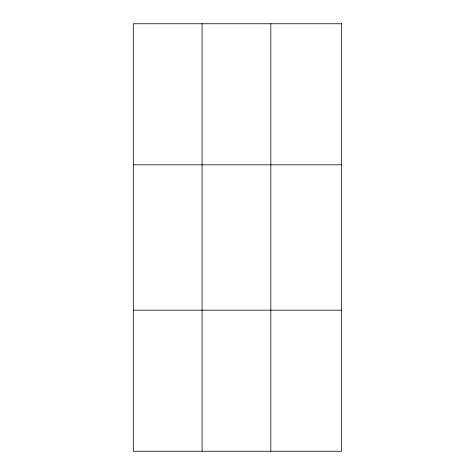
<?xml version="1.0" encoding="UTF-8"?>
<svg xmlns="http://www.w3.org/2000/svg" width="475" height="475" viewBox="0 0 475 475"><rect width="100%" height="100%" fill="white"/><g stroke="black" fill="none" stroke-linecap="round" stroke-linejoin="round"><path stroke-width="0.71" d="M202.083 451.25L202.083 23.75M270.833 451.25L270.833 23.75M133.333 164.825L341.668 164.825M133.333 310.175L341.668 310.175M341.668 23.75L341.668 451.25L133.333 451.25L133.333 23.75L341.668 23.75"/></g></svg>
